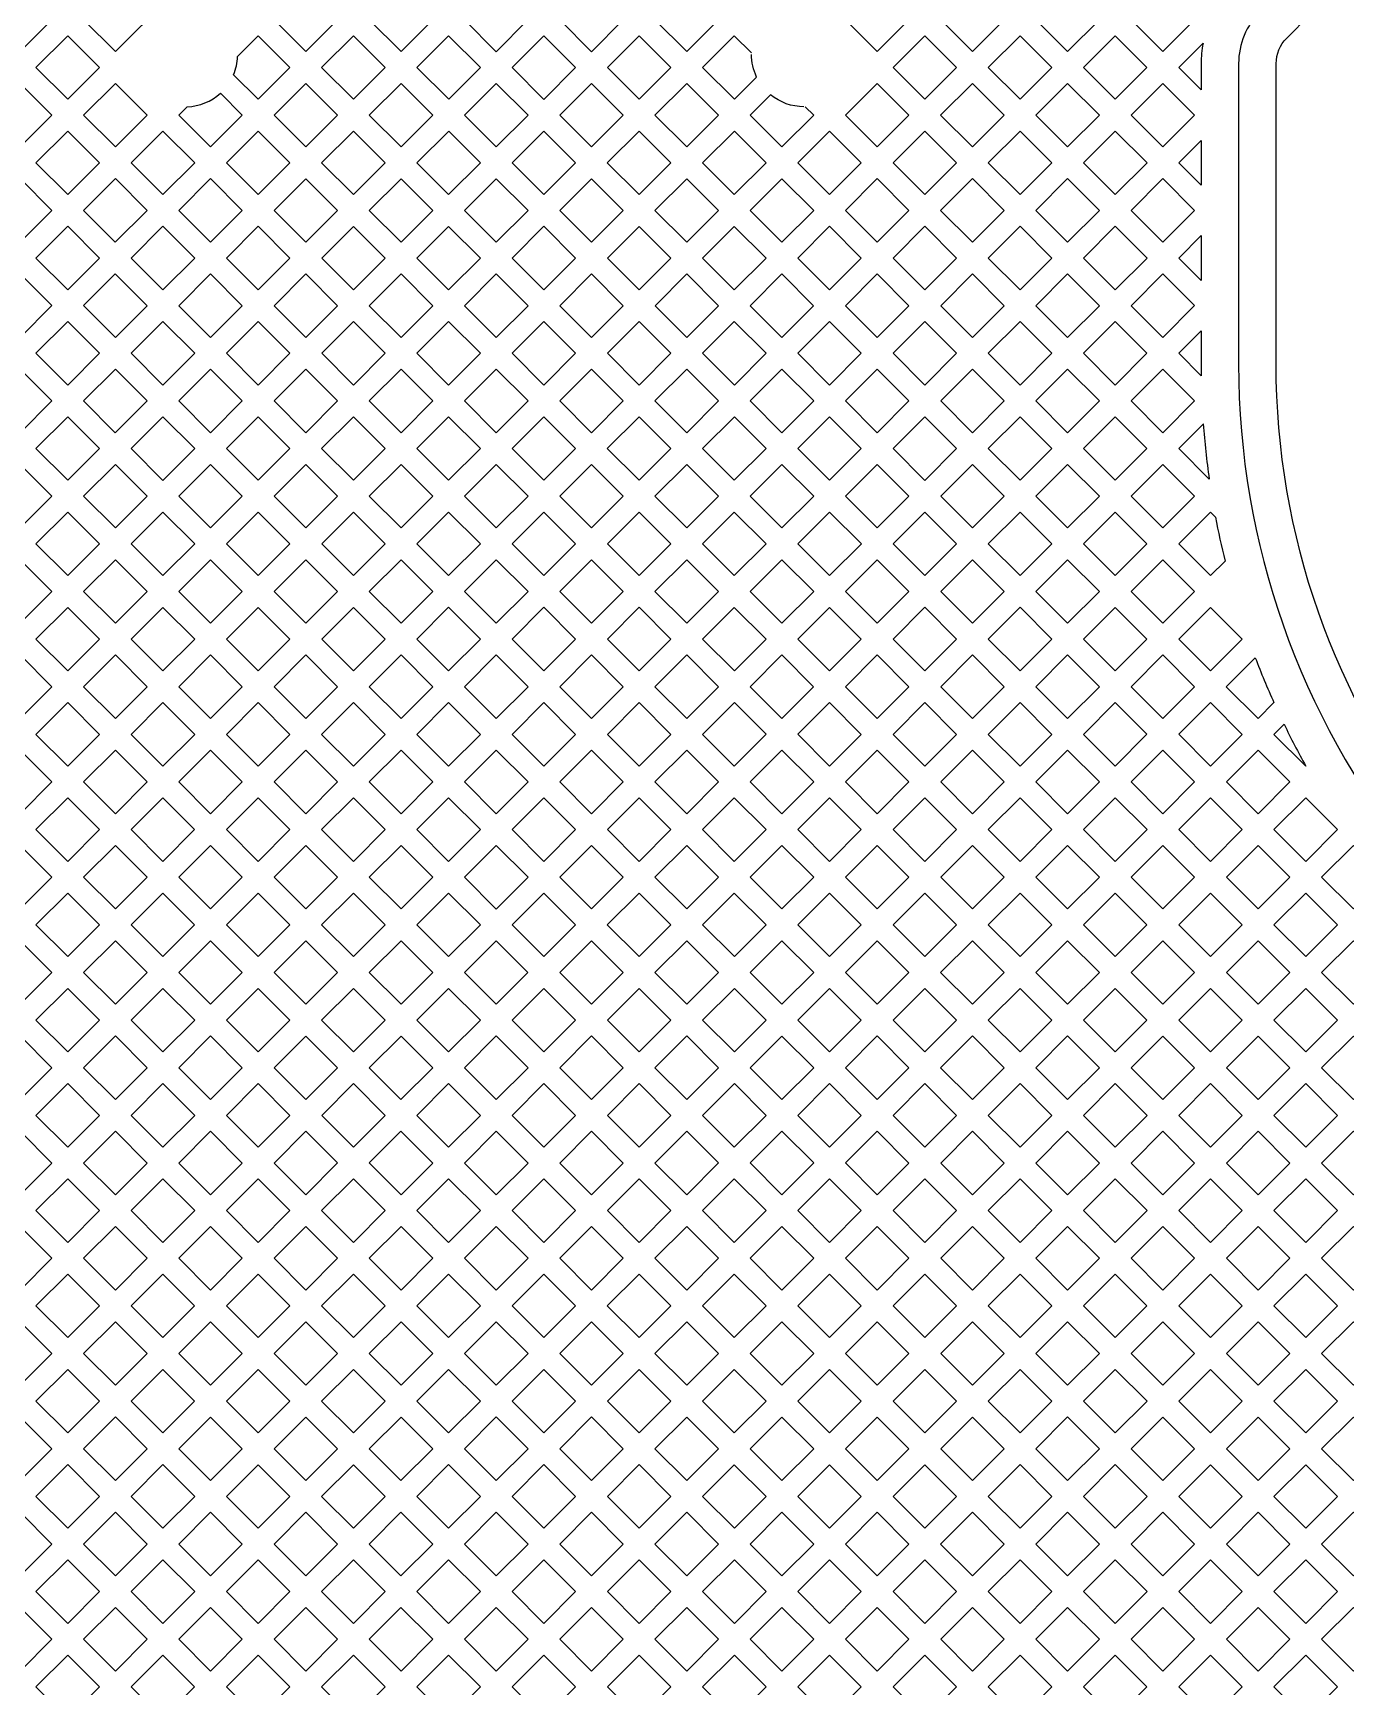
# Model space of a CAD drawing. Extents: x 1596 to 1844, y -134 to 41.
# Drawn here: x 1631.81 to 1636.27, y -67.77 to -62.16 of the extents above; entities that cross this region are included whole.
import ezdxf

# ---------------------------------------------------------------- set-up
doc = ezdxf.new("R2010")
doc.units = 0
doc.layers.add('gbr-dxf_layer0', color=7, linetype='Continuous')

msp = doc.modelspace()

# ---------------------------------------------------------------- linework, layer by layer
at = {"layer": 'gbr-dxf_layer0'}
for p, q in [((1635.7026, -62.2778), (1635.7852, -62.1952)), ((1635.7787, -62.354), (1635.7026, -62.2778)), ((1635.7027, -62.601), (1635.7787, -62.525)), ((1635.7787, -62.525), (1635.7787, -62.6771)), ((1635.7787, -62.6771), (1635.7027, -62.601)), ((1635.7027, -62.9244), (1635.7787, -62.8483)), ((1635.7787, -62.8483), (1635.7787, -63.0004)), ((1635.7787, -63.0004), (1635.7027, -62.9244)), ((1635.7026, -63.2476), (1635.7787, -63.1714)), ((1635.7787, -63.1714), (1635.779, -63.324)), ((1635.779, -63.324), (1635.7026, -63.2476)), ((1635.7026, -63.5709), (1635.7861, -63.4874)), ((1635.806, -63.6744), (1635.7026, -63.5709)), ((1635.8641, -64.3792), (1635.9625, -64.2808)), ((1636.0258, -64.5408), (1636.0602, -64.5064)), ((1636.1339, -64.6483), (1636.0258, -64.5408))]:
    msp.add_line(p, q, dxfattribs=at)
at = {"layer": 'gbr-dxf_layer0', "linetype": 'Continuous'}
for points in [[(1636.9228, -63.2857), (1636.9228, -62.608, -0.199279), (1636.9414, -62.5631), (1637, -62.5045, 0.198551), (1637.0731, -62.3278), (1637.0731, -61.604, 0.413929), (1636.8953, -61.4259), (1636.2344, -61.4259, 0.413918), (1636.0561, -61.604), (1636.0561, -61.9842, -0.199879), (1636.0374, -62.0293), (1635.9789, -62.0877, 0.198553), (1635.9057, -62.2644), (1635.9057, -63.2854)], [(1637.8836, -76.844), (1637.8836, -68.5061, 0.172537), (1636.5913, -64.8722, -0.170665), (1636.0333, -63.2854), (1636.0333, -62.2644, -0.1982), (1636.0691, -62.1777), (1636.1478, -62.099, 0.19853), (1636.1836, -62.0124), (1636.1836, -61.604, -0.414246), (1636.2344, -61.5532), (1636.8948, -61.5532, -0.414246), (1636.9456, -61.604), (1636.9456, -62.3279, -0.198542), (1636.9098, -62.4145), (1636.8311, -62.4932, 0.198195), (1636.7953, -62.5798), (1636.7953, -63.2857, 0.170546), (1637.1851, -64.3949), (1637.2113, -64.4272, -0.020045), (1637.5214, -64.8473), (1639.5694, -66.8953, -0.198541), (1639.6053, -66.9819), (1639.6053, -80.9687, 0.198199)], [(1634.0862, -62.2778), (1634.194, -62.3856), (1634.2696, -62.3099, -0.112122), (1634.2522, -62.2331)], [(1635.7852, -62.1952, 0.046138), (1635.7787, -62.2644), (1635.7787, -62.354)], [(1634.43, -62.4109, -0.174032), (1634.3169, -62.3703), (1634.2478, -62.4394)], [(1635.9625, -64.2808, 0.014792), (1636.0258, -64.433), (1635.9719, -64.487), (1635.8641, -64.3792)], [(1636.3929, -65.0316, -0.008064), (1636.3379, -64.9607), (1636.2953, -64.9181), (1636.1876, -65.0257)]]:
    msp.add_lwpolyline(points, format="xyb", dxfattribs=at)
for points in [[(1631.6615, -62.1161), (1631.7693, -62.0083), (1631.8771, -62.1161), (1631.7693, -62.2239)], [(1632.6313, -62.1162), (1632.7392, -62.0083), (1632.847, -62.116), (1632.7391, -62.2239)], [(1632.9547, -62.116), (1633.0624, -62.0084), (1633.1702, -62.1162), (1633.0626, -62.2239)], [(1633.2779, -62.1162), (1633.3857, -62.0085), (1633.4934, -62.1162), (1633.3857, -62.224)], [(1633.6012, -62.1162), (1633.7091, -62.0084), (1633.8169, -62.1162), (1633.709, -62.2241)], [(1633.9246, -62.1162), (1634.0324, -62.0085), (1634.14, -62.1162), (1634.0323, -62.2239)], [(1634.5711, -62.1162), (1634.6789, -62.0084), (1634.7867, -62.1162), (1634.6789, -62.2239)], [(1634.8944, -62.1162), (1635.0022, -62.0084), (1635.1099, -62.1161), (1635.0021, -62.2239)], [(1635.2177, -62.1161), (1635.3254, -62.0084), (1635.4331, -62.1162), (1635.3255, -62.2238)], [(1635.5409, -62.1162), (1635.6487, -62.0084), (1635.7565, -62.1162), (1635.6487, -62.2239)], [(1631.8232, -62.2778), (1631.931, -62.17), (1632.0387, -62.2777), (1631.9309, -62.3855)], [(1632.793, -62.2778), (1632.9009, -62.1699), (1633.0087, -62.2777), (1632.9008, -62.3856)], [(1633.1164, -62.2777), (1633.2241, -62.1701), (1633.3318, -62.2779), (1633.2242, -62.3855)], [(1633.4396, -62.2779), (1633.5473, -62.1701), (1633.6551, -62.278), (1633.5474, -62.3857)], [(1633.7629, -62.278), (1633.8708, -62.1701), (1633.9784, -62.2778), (1633.8706, -62.3856)], [(1634.7328, -62.2778), (1634.8406, -62.1701), (1634.9482, -62.2777), (1634.8405, -62.3855)], [(1635.056, -62.2777), (1635.1638, -62.1699), (1635.2716, -62.2777), (1635.1638, -62.3855)], [(1635.3793, -62.2777), (1635.487, -62.17), (1635.5948, -62.2778), (1635.4871, -62.3855)], [(1631.6615, -62.4394), (1631.7693, -62.3317), (1631.877, -62.4394), (1631.7692, -62.5472)], [(1631.9848, -62.4394), (1632.0926, -62.3316), (1632.2004, -62.4394), (1632.0926, -62.5472)], [(1632.6313, -62.4395), (1632.7391, -62.3317), (1632.8469, -62.4395), (1632.7391, -62.5473)], [(1632.9547, -62.4395), (1633.0626, -62.3316), (1633.1703, -62.4394), (1633.0624, -62.5472)], [(1633.2781, -62.4394), (1633.3857, -62.3317), (1633.4935, -62.4396), (1633.3859, -62.5472)], [(1633.6013, -62.4396), (1633.709, -62.3318), (1633.8167, -62.4395), (1633.709, -62.5472)], [(1633.9245, -62.4395), (1634.0323, -62.3316), (1634.1401, -62.4394), (1634.0322, -62.5473)], [(1634.5711, -62.4395), (1634.6789, -62.3317), (1634.7866, -62.4394), (1634.6788, -62.5472)], [(1634.8943, -62.4394), (1635.0021, -62.3316), (1635.1099, -62.4394), (1635.0021, -62.5472)], [(1635.2177, -62.4394), (1635.3255, -62.3316), (1635.4333, -62.4394), (1635.3255, -62.5472)], [(1635.541, -62.4394), (1635.6487, -62.3317), (1635.7565, -62.4395), (1635.6488, -62.5472)], [(1631.8231, -62.601), (1631.9309, -62.4932), (1632.0387, -62.601), (1631.9309, -62.7088)], [(1632.1464, -62.601), (1632.2542, -62.4932), (1632.362, -62.601), (1632.2542, -62.7088)], [(1632.4697, -62.601), (1632.5774, -62.4933), (1632.6852, -62.6012), (1632.5776, -62.7088)], [(1632.793, -62.6012), (1632.9008, -62.4934), (1633.0085, -62.6011), (1632.9008, -62.7089)], [(1633.1163, -62.6011), (1633.2242, -62.4932), (1633.332, -62.6011), (1633.2241, -62.709)], [(1633.4398, -62.6011), (1633.5474, -62.4934), (1633.6551, -62.6011), (1633.5474, -62.7087)], [(1633.7628, -62.6011), (1633.8706, -62.4934), (1633.9784, -62.6012), (1633.8706, -62.7089)], [(1634.0861, -62.6012), (1634.194, -62.4933), (1634.3018, -62.6011), (1634.1939, -62.709)], [(1634.4095, -62.6011), (1634.5173, -62.4934), (1634.6249, -62.601), (1634.5172, -62.7088)], [(1634.7327, -62.601), (1634.8405, -62.4932), (1634.9483, -62.601), (1634.8405, -62.7088)], [(1635.056, -62.601), (1635.1638, -62.4933), (1635.2716, -62.6011), (1635.1638, -62.7088)], [(1635.3793, -62.6011), (1635.4871, -62.4933), (1635.5949, -62.6011), (1635.4871, -62.7088)], [(1631.6615, -62.7626), (1631.7692, -62.6549), (1631.877, -62.7627), (1631.7693, -62.8704)], [(1631.9848, -62.7627), (1632.0926, -62.6549), (1632.2003, -62.7627), (1632.0925, -62.8704)], [(1632.3081, -62.7627), (1632.4159, -62.6549), (1632.5237, -62.7627), (1632.4159, -62.8705)], [(1632.6315, -62.7627), (1632.7391, -62.655), (1632.8469, -62.7628), (1632.7392, -62.8705)], [(1632.9546, -62.7628), (1633.0624, -62.655), (1633.1703, -62.7628), (1633.0625, -62.8706)], [(1633.278, -62.7628), (1633.3859, -62.655), (1633.4936, -62.7626), (1633.3857, -62.8705)], [(1633.6013, -62.7626), (1633.709, -62.655), (1633.8167, -62.7628), (1633.7091, -62.8704)], [(1633.9245, -62.7628), (1634.0322, -62.655), (1634.14, -62.7628), (1634.0323, -62.8706)], [(1634.2478, -62.7628), (1634.3556, -62.655), (1634.4633, -62.7627), (1634.3555, -62.8705)], [(1634.5711, -62.7627), (1634.6788, -62.6549), (1634.7866, -62.7627), (1634.6788, -62.8705)], [(1634.8943, -62.7627), (1635.0021, -62.6549), (1635.1099, -62.7627), (1635.0021, -62.8705)], [(1635.2177, -62.7627), (1635.3255, -62.6549), (1635.4333, -62.7627), (1635.3255, -62.8705)], [(1635.541, -62.7627), (1635.6488, -62.6549), (1635.7566, -62.7627), (1635.6488, -62.8705)], [(1631.8232, -62.9243), (1631.9309, -62.8166), (1632.0386, -62.9243), (1631.9309, -63.032)], [(1632.1464, -62.9243), (1632.2542, -62.8165), (1632.362, -62.9244), (1632.2542, -63.0322)], [(1632.4698, -62.9244), (1632.5776, -62.8166), (1632.6853, -62.9243), (1632.5775, -63.0321)], [(1632.7931, -62.9243), (1632.9008, -62.8167), (1633.0086, -62.9245), (1632.9009, -63.0322)], [(1633.1164, -62.9245), (1633.2241, -62.8167), (1633.3318, -62.9244), (1633.224, -63.0322)], [(1633.4396, -62.9244), (1633.5474, -62.8165), (1633.6552, -62.9243), (1633.5474, -63.0322)], [(1633.763, -62.9243), (1633.8706, -62.8167), (1633.9784, -62.9244), (1633.8708, -63.0321)], [(1634.0862, -62.9244), (1634.1939, -62.8167), (1634.3016, -62.9244), (1634.1939, -63.0321)], [(1634.4093, -62.9244), (1634.5172, -62.8165), (1634.625, -62.9243), (1634.5171, -63.0322)], [(1634.7327, -62.9243), (1634.8405, -62.8166), (1634.9483, -62.9244), (1634.8405, -63.0321)], [(1635.056, -62.9244), (1635.1638, -62.8166), (1635.2716, -62.9244), (1635.1638, -63.0322)], [(1635.3794, -62.9244), (1635.4871, -62.8166), (1635.5949, -62.9244), (1635.4872, -63.0322)], [(1631.6615, -63.086), (1631.7693, -62.9782), (1631.8771, -63.0859), (1631.7692, -63.1937)], [(1631.9848, -63.0859), (1632.0925, -62.9782), (1632.2004, -63.0861), (1632.0927, -63.1938)], [(1632.3081, -63.0861), (1632.4159, -62.9783), (1632.5236, -63.086), (1632.4159, -63.1938)], [(1632.6314, -63.086), (1632.7392, -62.9782), (1632.847, -63.0861), (1632.7393, -63.1938)], [(1632.9548, -63.0861), (1633.0625, -62.9784), (1633.1701, -63.0861), (1633.0625, -63.1937)], [(1633.2779, -63.0861), (1633.3857, -62.9783), (1633.4935, -63.0861), (1633.3857, -63.1938)], [(1633.6012, -63.0861), (1633.7091, -62.9782), (1633.8169, -63.086), (1633.709, -63.1938)], [(1633.9247, -63.086), (1634.0323, -62.9783), (1634.14, -63.086), (1634.0323, -63.1936)], [(1634.2477, -63.086), (1634.3555, -62.9783), (1634.4632, -63.0861), (1634.3555, -63.1938)], [(1634.571, -63.0861), (1634.6788, -62.9782), (1634.7866, -63.086), (1634.6788, -63.1938)], [(1634.8944, -63.086), (1635.0021, -62.9783), (1635.1099, -63.0861), (1635.0022, -63.1938)], [(1635.2177, -63.0861), (1635.3255, -62.9783), (1635.4333, -63.0861), (1635.3255, -63.1938)], [(1635.541, -63.0861), (1635.6488, -62.9783), (1635.7565, -63.0859), (1635.6487, -63.1937)], [(1631.8231, -63.2476), (1631.9309, -63.1398), (1632.0388, -63.2476), (1631.9309, -63.3555)], [(1632.1465, -63.2476), (1632.2542, -63.1399), (1632.362, -63.2477), (1632.2543, -63.3554)], [(1632.4697, -63.2477), (1632.5775, -63.1399), (1632.6854, -63.2477), (1632.5776, -63.3555)], [(1632.7931, -63.2477), (1632.9009, -63.1399), (1633.0086, -63.2476), (1632.9008, -63.3554)], [(1633.1164, -63.2476), (1633.224, -63.1399), (1633.3318, -63.2477), (1633.2241, -63.3554)], [(1633.4396, -63.2477), (1633.5474, -63.1399), (1633.6551, -63.2477), (1633.5474, -63.3555)], [(1633.7629, -63.2477), (1633.8708, -63.1399), (1633.9784, -63.2475), (1633.8706, -63.3554)], [(1634.0862, -63.2475), (1634.1939, -63.1399), (1634.3016, -63.2477), (1634.194, -63.3553)], [(1634.4094, -63.2477), (1634.5171, -63.1399), (1634.6249, -63.2477), (1634.5172, -63.3554)], [(1634.7327, -63.2477), (1634.8405, -63.1399), (1634.9483, -63.2477), (1634.8405, -63.3555)], [(1635.0561, -63.2477), (1635.1638, -63.1399), (1635.2716, -63.2477), (1635.1638, -63.3555)], [(1635.3794, -63.2477), (1635.4872, -63.1399), (1635.5948, -63.2476), (1635.487, -63.3554)], [(1631.6614, -63.4093), (1631.7692, -63.3015), (1631.8771, -63.4094), (1631.7693, -63.5171)], [(1631.9848, -63.4094), (1632.0927, -63.3015), (1632.2004, -63.4092), (1632.0925, -63.5171)], [(1632.3081, -63.4093), (1632.4159, -63.3015), (1632.5237, -63.4094), (1632.416, -63.5171)], [(1632.6315, -63.4094), (1632.7393, -63.3016), (1632.8469, -63.4093), (1632.7391, -63.5171)], [(1632.9547, -63.4093), (1633.0625, -63.3015), (1633.1703, -63.4093), (1633.0625, -63.5171)], [(1633.278, -63.4093), (1633.3857, -63.3016), (1633.4935, -63.4094), (1633.3858, -63.5171)], [(1633.6012, -63.4094), (1633.709, -63.3016), (1633.8167, -63.4093), (1633.7089, -63.5171)], [(1633.9245, -63.4093), (1634.0323, -63.3014), (1634.1401, -63.4092), (1634.0322, -63.5171)], [(1634.2479, -63.4092), (1634.3555, -63.3015), (1634.4633, -63.4093), (1634.3556, -63.517)], [(1634.5711, -63.4093), (1634.6788, -63.3016), (1634.7866, -63.4094), (1634.6789, -63.5171)], [(1634.8944, -63.4094), (1635.0022, -63.3016), (1635.11, -63.4094), (1635.0021, -63.5172)], [(1635.2177, -63.4094), (1635.3255, -63.3016), (1635.4331, -63.4093), (1635.3254, -63.517)], [(1635.5409, -63.4093), (1635.6487, -63.3015), (1635.7565, -63.4093), (1635.6487, -63.5171)], [(1631.8232, -63.571), (1631.9309, -63.4632), (1632.0387, -63.571), (1631.9309, -63.6787)], [(1632.1464, -63.571), (1632.2543, -63.4631), (1632.3621, -63.571), (1632.2543, -63.6788)], [(1632.4699, -63.571), (1632.5776, -63.4633), (1632.6852, -63.5709), (1632.5775, -63.6786)], [(1632.793, -63.5709), (1632.9008, -63.4631), (1633.0086, -63.5709), (1632.9008, -63.6787)], [(1633.1163, -63.5709), (1633.2241, -63.4631), (1633.3319, -63.5709), (1633.2241, -63.6787)], [(1633.4397, -63.5709), (1633.5474, -63.4633), (1633.655, -63.5709), (1633.5474, -63.6786)], [(1633.7628, -63.5709), (1633.8706, -63.4631), (1633.9784, -63.5709), (1633.8706, -63.6787)], [(1634.0861, -63.5709), (1634.194, -63.4631), (1634.3018, -63.5709), (1634.1939, -63.6787)], [(1634.4095, -63.5709), (1634.5172, -63.4632), (1634.625, -63.571), (1634.5173, -63.6787)], [(1634.7328, -63.571), (1634.8405, -63.4633), (1634.9483, -63.5711), (1634.8406, -63.6788)], [(1635.056, -63.5711), (1635.1638, -63.4633), (1635.2715, -63.5709), (1635.1637, -63.6787)], [(1635.3793, -63.5709), (1635.487, -63.4631), (1635.5948, -63.5709), (1635.487, -63.6787)], [(1631.6616, -63.7326), (1631.7693, -63.6249), (1631.877, -63.7326), (1631.7693, -63.8403)], [(1631.9848, -63.7326), (1632.0926, -63.6248), (1632.2004, -63.7327), (1632.0926, -63.8405)], [(1632.3082, -63.7327), (1632.416, -63.6249), (1632.5237, -63.7325), (1632.4158, -63.8404)], [(1632.6314, -63.7325), (1632.7391, -63.6248), (1632.8469, -63.7326), (1632.7392, -63.8403)], [(1632.9547, -63.7326), (1633.0625, -63.6248), (1633.1703, -63.7326), (1633.0625, -63.8404)], [(1633.278, -63.7326), (1633.3858, -63.6248), (1633.4935, -63.7325), (1633.3857, -63.8403)], [(1633.6012, -63.7325), (1633.7089, -63.6248), (1633.8167, -63.7326), (1633.709, -63.8403)], [(1633.9245, -63.7326), (1634.0322, -63.6248), (1634.14, -63.7326), (1634.0322, -63.8404)], [(1634.2478, -63.7326), (1634.3556, -63.6248), (1634.4634, -63.7326), (1634.3556, -63.8404)], [(1634.5712, -63.7326), (1634.6789, -63.6249), (1634.7867, -63.7327), (1634.679, -63.8403)], [(1634.8944, -63.7327), (1635.0021, -63.6249), (1635.1098, -63.7326), (1635.0021, -63.8403)], [(1635.2176, -63.7326), (1635.3254, -63.6248), (1635.4332, -63.7326), (1635.3254, -63.8404)], [(1635.5409, -63.7326), (1635.6487, -63.6248), (1635.7565, -63.7326), (1635.6487, -63.8404)], [(1631.8232, -63.8942), (1631.9309, -63.7865), (1632.0387, -63.8944), (1631.931, -64.0021)], [(1632.1465, -63.8944), (1632.2543, -63.7866), (1632.362, -63.8942), (1632.2542, -64.002)], [(1632.4697, -63.8942), (1632.5775, -63.7864), (1632.6853, -63.8942), (1632.5775, -64.002)], [(1632.7931, -63.8942), (1632.9008, -63.7865), (1633.0086, -63.8943), (1632.9009, -64.002)], [(1633.1163, -63.8943), (1633.2241, -63.7865), (1633.3318, -63.8942), (1633.224, -64.0019)], [(1633.4396, -63.8942), (1633.5474, -63.7864), (1633.6551, -63.8942), (1633.5474, -64.0019)], [(1633.7629, -63.8942), (1633.8706, -63.7865), (1633.9784, -63.8943), (1633.8707, -64.0019)], [(1634.0861, -63.8943), (1634.1939, -63.7865), (1634.3017, -63.8943), (1634.1939, -64.0021)], [(1634.4095, -63.8943), (1634.5173, -63.7864), (1634.6251, -63.8942), (1634.5173, -64.0021)], [(1634.7329, -63.8942), (1634.8406, -63.7865), (1634.9482, -63.8942), (1634.8405, -64.0019)], [(1635.056, -63.8942), (1635.1637, -63.7865), (1635.2715, -63.8943), (1635.1638, -64.002)], [(1635.3792, -63.8943), (1635.487, -63.7865), (1635.5948, -63.8943), (1635.487, -64.0021)], [(1631.6615, -64.0559), (1631.7693, -63.9481), (1631.8771, -64.056), (1631.7694, -64.1637)], [(1631.9849, -64.056), (1632.0926, -63.9482), (1632.2003, -64.0559), (1632.0926, -64.1636)], [(1632.3081, -64.0559), (1632.4158, -63.9481), (1632.5236, -64.0559), (1632.4158, -64.1637)], [(1632.6314, -64.0559), (1632.7392, -63.9481), (1632.847, -64.0559), (1632.7392, -64.1637)], [(1632.9548, -64.0559), (1633.0625, -63.9482), (1633.1701, -64.0558), (1633.0624, -64.1635)], [(1633.2779, -64.0558), (1633.3857, -63.948), (1633.4935, -64.0558), (1633.3857, -64.1636)], [(1633.6012, -64.0558), (1633.709, -63.948), (1633.8168, -64.0558), (1633.709, -64.1636)], [(1633.9246, -64.0558), (1634.0322, -63.9482), (1634.14, -64.056), (1634.0324, -64.1636)], [(1634.2478, -64.056), (1634.3556, -63.9482), (1634.4634, -64.056), (1634.3556, -64.1637)], [(1634.5711, -64.056), (1634.679, -63.9481), (1634.7866, -64.0558), (1634.6788, -64.1636)], [(1634.8944, -64.0558), (1635.0021, -63.9481), (1635.1099, -64.0559), (1635.0022, -64.1636)], [(1635.2177, -64.0559), (1635.3254, -63.9482), (1635.4331, -64.056), (1635.3254, -64.1637)], [(1635.5409, -64.056), (1635.6487, -63.9482), (1635.7565, -64.0559), (1635.6487, -64.1637)], [(1631.8232, -64.2176), (1631.931, -64.1098), (1632.0387, -64.2175), (1631.9309, -64.3253)], [(1632.1465, -64.2175), (1632.2542, -64.1098), (1632.362, -64.2176), (1632.2542, -64.3253)], [(1632.4697, -64.2176), (1632.5775, -64.1098), (1632.6853, -64.2176), (1632.5775, -64.3254)], [(1632.7931, -64.2176), (1632.9009, -64.1098), (1633.0085, -64.2174), (1632.9007, -64.3252)], [(1633.1163, -64.2174), (1633.224, -64.1097), (1633.3318, -64.2175), (1633.2241, -64.3252)], [(1633.4396, -64.2175), (1633.5474, -64.1097), (1633.6551, -64.2175), (1633.5474, -64.3253)], [(1633.7629, -64.2175), (1633.8707, -64.1097), (1633.9785, -64.2175), (1633.8707, -64.3253)], [(1634.0862, -64.2175), (1634.1939, -64.1098), (1634.3017, -64.2176), (1634.194, -64.3253)], [(1634.4095, -64.2176), (1634.5173, -64.1098), (1634.6249, -64.2175), (1634.5171, -64.3253)], [(1634.7327, -64.2175), (1634.8405, -64.1097), (1634.9483, -64.2174), (1634.8405, -64.3253)], [(1635.0561, -64.2174), (1635.1638, -64.1097), (1635.2716, -64.2175), (1635.1639, -64.3252)], [(1635.3793, -64.2175), (1635.487, -64.1098), (1635.5948, -64.2176), (1635.4871, -64.3253)], [(1635.7026, -64.2176), (1635.8104, -64.1098), (1635.918, -64.2175), (1635.8102, -64.3253)], [(1631.6616, -64.3793), (1631.7694, -64.2715), (1631.877, -64.3792), (1631.7692, -64.487)], [(1631.9848, -64.3792), (1632.0926, -64.2714), (1632.2004, -64.3792), (1632.0926, -64.487)], [(1632.3081, -64.3792), (1632.4158, -64.2714), (1632.5236, -64.3792), (1632.4159, -64.487)], [(1632.6314, -64.3792), (1632.7392, -64.2715), (1632.8468, -64.3791), (1632.7391, -64.4869)], [(1632.9546, -64.3791), (1633.0624, -64.2713), (1633.1702, -64.3791), (1633.0624, -64.4869)], [(1633.278, -64.3791), (1633.3857, -64.2714), (1633.4935, -64.3792), (1633.3858, -64.4869)], [(1633.6012, -64.3792), (1633.709, -64.2714), (1633.8168, -64.3792), (1633.709, -64.487)], [(1633.9246, -64.3792), (1634.0324, -64.2714), (1634.1402, -64.3792), (1634.0324, -64.487)], [(1634.2479, -64.3792), (1634.3556, -64.2715), (1634.4632, -64.3792), (1634.3556, -64.4868)], [(1634.571, -64.3792), (1634.6788, -64.2714), (1634.7866, -64.3792), (1634.6788, -64.487)], [(1634.8944, -64.3792), (1635.0022, -64.2713), (1635.11, -64.3791), (1635.0021, -64.487)], [(1635.2177, -64.3791), (1635.3254, -64.2714), (1635.4332, -64.3792), (1635.3255, -64.4869)], [(1635.541, -64.3792), (1635.6487, -64.2715), (1635.7564, -64.3792), (1635.6487, -64.4869)], [(1631.8231, -64.5408), (1631.9309, -64.433), (1632.0387, -64.5408), (1631.9309, -64.6486)], [(1632.1464, -64.5408), (1632.2542, -64.433), (1632.362, -64.5408), (1632.2542, -64.6486)], [(1632.4698, -64.5408), (1632.5775, -64.4331), (1632.6852, -64.5408), (1632.5775, -64.6485)], [(1632.7929, -64.5408), (1632.9007, -64.433), (1633.0085, -64.5408), (1632.9007, -64.6486)], [(1633.1163, -64.5408), (1633.2241, -64.433), (1633.3319, -64.5408), (1633.2241, -64.6486)], [(1633.4396, -64.5408), (1633.5474, -64.433), (1633.6551, -64.5408), (1633.5474, -64.6486)], [(1633.7629, -64.5408), (1633.8707, -64.433), (1633.9785, -64.5408), (1633.8707, -64.6486)], [(1634.0862, -64.5408), (1634.194, -64.433), (1634.3017, -64.5407), (1634.1939, -64.6485)], [(1634.4095, -64.5407), (1634.5171, -64.433), (1634.6249, -64.5408), (1634.5173, -64.6485)], [(1634.7327, -64.5408), (1634.8405, -64.433), (1634.9483, -64.5408), (1634.8405, -64.6486)], [(1635.056, -64.5408), (1635.1639, -64.433), (1635.2716, -64.5408), (1635.1638, -64.6486)], [(1635.3794, -64.5408), (1635.4871, -64.4331), (1635.5948, -64.5407), (1635.4871, -64.6485)], [(1635.7025, -64.5407), (1635.8102, -64.433), (1635.918, -64.5408), (1635.8103, -64.6485)], [(1631.6616, -64.7024), (1631.7692, -64.5947), (1631.877, -64.7025), (1631.7694, -64.8102)], [(1631.9848, -64.7025), (1632.0926, -64.5947), (1632.2004, -64.7025), (1632.0926, -64.8103)], [(1632.3081, -64.7025), (1632.4159, -64.5947), (1632.5236, -64.7024), (1632.4158, -64.8102)], [(1632.6313, -64.7024), (1632.7391, -64.5947), (1632.8469, -64.7024), (1632.7391, -64.8102)], [(1632.9546, -64.7024), (1633.0624, -64.5947), (1633.1702, -64.7025), (1633.0624, -64.8102)], [(1633.278, -64.7024), (1633.3858, -64.5947), (1633.4935, -64.7024), (1633.3857, -64.8102)], [(1633.6013, -64.7024), (1633.709, -64.5947), (1633.8168, -64.7025), (1633.7091, -64.8102)], [(1633.9246, -64.7025), (1634.0324, -64.5947), (1634.14, -64.7024), (1634.0322, -64.8102)], [(1634.2478, -64.7024), (1634.3556, -64.5946), (1634.4634, -64.7024), (1634.3556, -64.8102)], [(1634.5711, -64.7024), (1634.6788, -64.5947), (1634.7866, -64.7025), (1634.6789, -64.8102)], [(1634.8944, -64.7025), (1635.0021, -64.5947), (1635.1099, -64.7025), (1635.0021, -64.8103)], [(1635.2177, -64.7025), (1635.3255, -64.5947), (1635.4332, -64.7023), (1635.3254, -64.8102)], [(1635.5409, -64.7023), (1635.6487, -64.5946), (1635.7565, -64.7024), (1635.6487, -64.8101)], [(1635.8642, -64.7024), (1635.9719, -64.5947), (1636.0797, -64.7025), (1635.972, -64.8102)], [(1631.8232, -64.8641), (1631.9309, -64.7564), (1632.0387, -64.8642), (1631.931, -64.9718)], [(1632.1465, -64.8642), (1632.2542, -64.7564), (1632.3619, -64.8641), (1632.2541, -64.9718)], [(1632.4697, -64.8641), (1632.5775, -64.7563), (1632.6852, -64.8641), (1632.5775, -64.9718)], [(1632.793, -64.8641), (1632.9007, -64.7563), (1633.0085, -64.8641), (1632.9008, -64.9718)], [(1633.1163, -64.8641), (1633.2241, -64.7563), (1633.3319, -64.8641), (1633.2241, -64.9719)], [(1633.4396, -64.8641), (1633.5474, -64.7563), (1633.6552, -64.8641), (1633.5474, -64.9719)], [(1633.763, -64.8641), (1633.8707, -64.7564), (1633.9784, -64.8641), (1633.8706, -64.9718)], [(1634.0861, -64.8641), (1634.1939, -64.7563), (1634.3017, -64.8641), (1634.1939, -64.9718)], [(1634.4095, -64.8641), (1634.5173, -64.7563), (1634.625, -64.8641), (1634.5173, -64.9718)], [(1634.7328, -64.8641), (1634.8405, -64.7564), (1634.9483, -64.8642), (1634.8406, -64.9718)], [(1635.056, -64.8642), (1635.1638, -64.7564), (1635.2715, -64.8641), (1635.1637, -64.9718)], [(1635.3792, -64.8641), (1635.4871, -64.7562), (1635.5949, -64.864), (1635.487, -64.9718)], [(1635.7026, -64.864), (1635.8103, -64.7563), (1635.9181, -64.8641), (1635.8104, -64.9718)], [(1636.0259, -64.8641), (1636.1336, -64.7564), (1636.2414, -64.8642), (1636.1337, -64.9719)], [(1631.6616, -65.0257), (1631.7694, -64.9179), (1631.8771, -65.0257), (1631.7694, -65.1335)], [(1631.9849, -65.0257), (1632.0926, -64.9181), (1632.2002, -65.0257), (1632.0926, -65.1334)], [(1632.308, -65.0257), (1632.4158, -64.9179), (1632.5236, -65.0257), (1632.4158, -65.1335)], [(1632.6313, -65.0257), (1632.7391, -64.9179), (1632.8469, -65.0257), (1632.7391, -65.1335)], [(1632.9547, -65.0257), (1633.0624, -64.918), (1633.1702, -65.0258), (1633.0625, -65.1335)], [(1633.278, -65.0258), (1633.3857, -64.918), (1633.4935, -65.0258), (1633.3858, -65.1336)], [(1633.6013, -65.0258), (1633.7091, -64.918), (1633.8168, -65.0257), (1633.709, -65.1334)], [(1633.9245, -65.0257), (1634.0322, -64.9179), (1634.14, -65.0257), (1634.0323, -65.1335)], [(1634.2478, -65.0257), (1634.3556, -64.9179), (1634.4634, -65.0257), (1634.3556, -65.1335)], [(1634.5711, -65.0257), (1634.6789, -64.9179), (1634.7867, -65.0257), (1634.6789, -65.1335)], [(1634.8945, -65.0257), (1635.0021, -64.9181), (1635.1098, -65.0257), (1635.0021, -65.1334)], [(1635.2176, -65.0257), (1635.3254, -64.9179), (1635.4331, -65.0257), (1635.3254, -65.1335)], [(1635.5409, -65.0257), (1635.6487, -64.9179), (1635.7565, -65.0257), (1635.6487, -65.1335)], [(1635.8643, -65.0257), (1635.972, -64.918), (1636.0798, -65.0257), (1635.9721, -65.1335)], [(1631.8232, -65.1874), (1631.931, -65.0796), (1632.0387, -65.1873), (1631.9309, -65.2951)], [(1632.1465, -65.1873), (1632.2541, -65.0796), (1632.3619, -65.1874), (1632.2542, -65.2951)], [(1632.4697, -65.1874), (1632.5775, -65.0796), (1632.6852, -65.1874), (1632.5775, -65.2952)], [(1632.793, -65.1874), (1632.9008, -65.0796), (1633.0086, -65.1874), (1632.9008, -65.2952)], [(1633.1164, -65.1874), (1633.2241, -65.0797), (1633.3319, -65.1875), (1633.2241, -65.2952)], [(1633.4396, -65.1875), (1633.5474, -65.0797), (1633.6551, -65.1873), (1633.5473, -65.2951)], [(1633.7628, -65.1873), (1633.8706, -65.0795), (1633.9784, -65.1873), (1633.8706, -65.2951)], [(1634.0862, -65.1873), (1634.1939, -65.0796), (1634.3017, -65.1874), (1634.194, -65.2951)], [(1634.4095, -65.1874), (1634.5173, -65.0796), (1634.625, -65.1874), (1634.5173, -65.2952)], [(1634.7328, -65.1874), (1634.8406, -65.0796), (1634.9483, -65.1873), (1634.8405, -65.2951)], [(1635.056, -65.1873), (1635.1637, -65.0796), (1635.2715, -65.1874), (1635.1638, -65.2951)], [(1635.3792, -65.1874), (1635.487, -65.0796), (1635.5948, -65.1874), (1635.487, -65.2952)], [(1635.7026, -65.1874), (1635.8104, -65.0796), (1635.9182, -65.1874), (1635.8104, -65.2952)], [(1636.0259, -65.1874), (1636.1337, -65.0796), (1636.2415, -65.1874), (1636.1337, -65.2952)], [(1631.6616, -65.3491), (1631.7694, -65.2413), (1631.877, -65.3489), (1631.7692, -65.4567)], [(1631.9848, -65.3489), (1632.0926, -65.2411), (1632.2004, -65.3489), (1632.0926, -65.4567)], [(1632.3081, -65.3489), (1632.4158, -65.2413), (1632.5236, -65.3491), (1632.4159, -65.4567)], [(1632.6313, -65.3491), (1632.7391, -65.2413), (1632.8469, -65.3491), (1632.7391, -65.4569)], [(1632.9547, -65.3491), (1633.0625, -65.2413), (1633.1703, -65.3491), (1633.0625, -65.4569)], [(1633.278, -65.3491), (1633.3858, -65.2413), (1633.4934, -65.349), (1633.3857, -65.4567)], [(1633.6012, -65.349), (1633.709, -65.2412), (1633.8168, -65.349), (1633.709, -65.4568)], [(1633.9245, -65.349), (1634.0323, -65.2412), (1634.1401, -65.349), (1634.0323, -65.4568)], [(1634.2478, -65.349), (1634.3556, -65.2413), (1634.4634, -65.3491), (1634.3556, -65.4568)], [(1634.5711, -65.3491), (1634.6789, -65.2413), (1634.7866, -65.3489), (1634.6788, -65.4567)], [(1634.8943, -65.3489), (1635.0021, -65.2411), (1635.1099, -65.3489), (1635.0021, -65.4567)], [(1635.2177, -65.3489), (1635.3254, -65.2413), (1635.4331, -65.3491), (1635.3255, -65.4567)], [(1635.5409, -65.3491), (1635.6487, -65.2413), (1635.7565, -65.3491), (1635.6487, -65.4569)], [(1635.8642, -65.3491), (1635.9721, -65.2412), (1636.0799, -65.349), (1635.972, -65.4569)], [(1636.1876, -65.349), (1636.2954, -65.2413), (1636.4032, -65.3491), (1636.2954, -65.4568)], [(1631.8231, -65.5106), (1631.9309, -65.4028), (1632.0387, -65.5106), (1631.9309, -65.6184)], [(1632.1464, -65.5106), (1632.2542, -65.4028), (1632.362, -65.5106), (1632.2542, -65.6184)], [(1632.4698, -65.5106), (1632.5775, -65.4029), (1632.6852, -65.5107), (1632.5776, -65.6184)], [(1632.793, -65.5107), (1632.9008, -65.4029), (1633.0086, -65.5107), (1632.9008, -65.6185)], [(1633.1164, -65.5107), (1633.2241, -65.4029), (1633.3318, -65.5106), (1633.224, -65.6184)], [(1633.4396, -65.5106), (1633.5473, -65.4029), (1633.6551, -65.5107), (1633.5474, -65.6184)], [(1633.7629, -65.5107), (1633.8706, -65.4029), (1633.9784, -65.5107), (1633.8706, -65.6184)], [(1634.0862, -65.5107), (1634.194, -65.4029), (1634.3018, -65.5107), (1634.194, -65.6185)], [(1634.4095, -65.5107), (1634.5173, -65.4029), (1634.6249, -65.5106), (1634.5172, -65.6184)], [(1634.7327, -65.5106), (1634.8405, -65.4028), (1634.9483, -65.5106), (1634.8405, -65.6184)], [(1635.056, -65.5106), (1635.1638, -65.4028), (1635.2716, -65.5106), (1635.1638, -65.6184)], [(1635.3794, -65.5106), (1635.487, -65.4029), (1635.5948, -65.5107), (1635.4872, -65.6184)], [(1635.7026, -65.5107), (1635.8104, -65.4029), (1635.9182, -65.5107), (1635.8104, -65.6185)], [(1636.0259, -65.5107), (1636.1337, -65.4029), (1636.2415, -65.5107), (1636.1337, -65.6185)], [(1631.6614, -65.6723), (1631.7692, -65.5645), (1631.877, -65.6723), (1631.7692, -65.7801)], [(1631.9848, -65.6723), (1632.0926, -65.5645), (1632.2004, -65.6723), (1632.0926, -65.7801)], [(1632.3081, -65.6723), (1632.4159, -65.5645), (1632.5237, -65.6723), (1632.4159, -65.7801)], [(1632.6315, -65.6723), (1632.7391, -65.5646), (1632.8469, -65.6724), (1632.7393, -65.7801)], [(1632.9547, -65.6724), (1633.0625, -65.5646), (1633.1701, -65.6723), (1633.0623, -65.7801)], [(1633.2779, -65.6723), (1633.3857, -65.5645), (1633.4935, -65.6723), (1633.3857, -65.7801)], [(1633.6012, -65.6723), (1633.709, -65.5645), (1633.8168, -65.6723), (1633.709, -65.7801)], [(1633.9245, -65.6723), (1634.0323, -65.5645), (1634.1401, -65.6723), (1634.0323, -65.7801)], [(1634.2479, -65.6723), (1634.3556, -65.5646), (1634.4633, -65.6722), (1634.3555, -65.78)], [(1634.5711, -65.6722), (1634.6788, -65.5645), (1634.7866, -65.6723), (1634.6788, -65.78)], [(1634.8943, -65.6723), (1635.0021, -65.5645), (1635.1099, -65.6723), (1635.0021, -65.7801)], [(1635.2177, -65.6723), (1635.3255, -65.5645), (1635.4333, -65.6723), (1635.3255, -65.7801)], [(1635.541, -65.6723), (1635.6487, -65.5646), (1635.7565, -65.6724), (1635.6488, -65.7801)], [(1635.8643, -65.6724), (1635.972, -65.5646), (1636.0798, -65.6724), (1635.972, -65.7802)], [(1636.1876, -65.6724), (1636.2954, -65.5646), (1636.4031, -65.6723), (1636.2953, -65.7801)], [(1631.8231, -65.834), (1631.9309, -65.7262), (1632.0387, -65.834), (1631.9309, -65.9417)], [(1632.1465, -65.834), (1632.2542, -65.7262), (1632.362, -65.834), (1632.2542, -65.9417)], [(1632.4698, -65.834), (1632.5776, -65.7262), (1632.6854, -65.834), (1632.5776, -65.9417)], [(1632.7931, -65.834), (1632.9008, -65.7263), (1633.0085, -65.834), (1632.9008, -65.9416)], [(1633.1162, -65.834), (1633.224, -65.7262), (1633.3318, -65.834), (1633.224, -65.9417)], [(1633.4396, -65.834), (1633.5474, -65.7262), (1633.6551, -65.834), (1633.5474, -65.9417)], [(1633.7629, -65.834), (1633.8706, -65.7262), (1633.9784, -65.834), (1633.8707, -65.9417)], [(1634.0862, -65.834), (1634.194, -65.7262), (1634.3017, -65.8339), (1634.1939, -65.9417)], [(1634.4094, -65.8339), (1634.5172, -65.7261), (1634.625, -65.8339), (1634.5172, -65.9417)], [(1634.7327, -65.8339), (1634.8405, -65.7262), (1634.9483, -65.834), (1634.8405, -65.9417)], [(1635.056, -65.834), (1635.1638, -65.7262), (1635.2716, -65.834), (1635.1638, -65.9417)], [(1635.3794, -65.834), (1635.4872, -65.7262), (1635.5949, -65.834), (1635.4872, -65.9417)], [(1635.7027, -65.834), (1635.8104, -65.7263), (1635.9181, -65.8341), (1635.8105, -65.9417)], [(1636.0259, -65.8341), (1636.1337, -65.7263), (1636.2414, -65.834), (1636.1336, -65.9417)], [(1631.6614, -65.9956), (1631.7692, -65.8878), (1631.877, -65.9956), (1631.7692, -66.1034)], [(1631.9848, -65.9956), (1632.0926, -65.8878), (1632.2004, -65.9956), (1632.0926, -66.1034)], [(1632.3081, -65.9956), (1632.4159, -65.8878), (1632.5237, -65.9956), (1632.4159, -66.1034)], [(1632.6315, -65.9956), (1632.7393, -65.8878), (1632.8469, -65.9955), (1632.7391, -66.1033)], [(1632.9547, -65.9955), (1633.0623, -65.8878), (1633.1701, -65.9956), (1633.0625, -66.1033)], [(1633.2779, -65.9956), (1633.3857, -65.8878), (1633.4935, -65.9956), (1633.3857, -66.1034)], [(1633.6012, -65.9956), (1633.709, -65.8878), (1633.8168, -65.9956), (1633.709, -66.1034)], [(1633.9246, -65.9956), (1634.0323, -65.8879), (1634.14, -65.9955), (1634.0322, -66.1033)], [(1634.2477, -65.9955), (1634.3555, -65.8878), (1634.4633, -65.9955), (1634.3555, -66.1033)], [(1634.5711, -65.9955), (1634.6788, -65.8878), (1634.7866, -65.9956), (1634.6789, -66.1033)], [(1634.8944, -65.9956), (1635.0021, -65.8878), (1635.1099, -65.9956), (1635.0022, -66.1034)], [(1635.2177, -65.9956), (1635.3255, -65.8878), (1635.4333, -65.9956), (1635.3255, -66.1034)], [(1635.541, -65.9956), (1635.6488, -65.8878), (1635.7566, -65.9956), (1635.6488, -66.1034)], [(1635.8644, -65.9956), (1635.972, -65.8879), (1636.0797, -65.9956), (1635.972, -66.1033)], [(1636.1875, -65.9956), (1636.2953, -65.8878), (1636.403, -65.9956), (1636.2953, -66.1034)], [(1631.8231, -66.1573), (1631.9309, -66.0495), (1632.0387, -66.1573), (1631.9309, -66.2651)], [(1632.1464, -66.1573), (1632.2542, -66.0495), (1632.362, -66.1573), (1632.2542, -66.2651)], [(1632.4698, -66.1573), (1632.5776, -66.0495), (1632.6852, -66.1572), (1632.5775, -66.265)], [(1632.793, -66.1572), (1632.9008, -66.0494), (1633.0086, -66.1572), (1632.9008, -66.265)], [(1633.1163, -66.1572), (1633.224, -66.0495), (1633.3318, -66.1573), (1633.2241, -66.265)], [(1633.4396, -66.1573), (1633.5474, -66.0495), (1633.6551, -66.1573), (1633.5474, -66.2651)], [(1633.7629, -66.1573), (1633.8707, -66.0495), (1633.9784, -66.1572), (1633.8706, -66.265)], [(1634.0861, -66.1572), (1634.1939, -66.0494), (1634.3017, -66.1572), (1634.1939, -66.265)], [(1634.4094, -66.1572), (1634.5172, -66.0494), (1634.625, -66.1572), (1634.5172, -66.265)], [(1634.7328, -66.1572), (1634.8405, -66.0495), (1634.9483, -66.1573), (1634.8406, -66.265)], [(1635.0561, -66.1573), (1635.1638, -66.0495), (1635.2716, -66.1573), (1635.1639, -66.265)], [(1635.3794, -66.1573), (1635.4872, -66.0495), (1635.5949, -66.1573), (1635.4871, -66.2651)], [(1635.7027, -66.1573), (1635.8105, -66.0495), (1635.9182, -66.1572), (1635.8104, -66.265)], [(1636.0259, -66.1572), (1636.1336, -66.0495), (1636.2414, -66.1573), (1636.1337, -66.265)], [(1631.6616, -66.3188), (1631.7692, -66.2112), (1631.877, -66.319), (1631.7694, -66.4266)], [(1631.9848, -66.319), (1632.0926, -66.2112), (1632.2004, -66.319), (1632.0926, -66.4268)], [(1632.3081, -66.319), (1632.4159, -66.2112), (1632.5236, -66.3188), (1632.4158, -66.4266)], [(1632.6313, -66.3188), (1632.7391, -66.211), (1632.8469, -66.3188), (1632.7391, -66.4266)], [(1632.9547, -66.3188), (1633.0625, -66.211), (1633.1703, -66.3188), (1633.0625, -66.4266)], [(1633.278, -66.3188), (1633.3857, -66.2112), (1633.4935, -66.319), (1633.3858, -66.4266)], [(1633.6012, -66.319), (1633.709, -66.2112), (1633.8167, -66.3188), (1633.7089, -66.4266)], [(1633.9245, -66.3188), (1634.0322, -66.211), (1634.14, -66.3188), (1634.0322, -66.4266)], [(1634.2478, -66.3188), (1634.3555, -66.2111), (1634.4633, -66.3189), (1634.3556, -66.4266)], [(1634.5711, -66.3189), (1634.6789, -66.2111), (1634.7867, -66.3189), (1634.6789, -66.4267)], [(1634.8944, -66.3189), (1635.0022, -66.2111), (1635.11, -66.3189), (1635.0022, -66.4267)], [(1635.2177, -66.3189), (1635.3255, -66.2112), (1635.4332, -66.3189), (1635.3255, -66.4267)], [(1635.541, -66.3189), (1635.6488, -66.2112), (1635.7565, -66.3188), (1635.6487, -66.4266)], [(1635.8642, -66.3188), (1635.972, -66.211), (1636.0798, -66.3188), (1635.972, -66.4266)], [(1636.1876, -66.3188), (1636.2953, -66.2112), (1636.403, -66.319), (1636.2954, -66.4266)], [(1631.8232, -66.4805), (1631.9309, -66.3728), (1632.0387, -66.4806), (1631.931, -66.5883)], [(1632.1465, -66.4806), (1632.2542, -66.3728), (1632.3619, -66.4805), (1632.2541, -66.5883)], [(1632.4697, -66.4805), (1632.5775, -66.3727), (1632.6852, -66.4805), (1632.5775, -66.5883)], [(1632.793, -66.4805), (1632.9008, -66.3727), (1633.0086, -66.4805), (1632.9008, -66.5883)], [(1633.1163, -66.4805), (1633.2241, -66.3727), (1633.3319, -66.4805), (1633.2241, -66.5883)], [(1633.4397, -66.4805), (1633.5474, -66.3728), (1633.655, -66.4805), (1633.5474, -66.5882)], [(1633.7628, -66.4805), (1633.8706, -66.3727), (1633.9784, -66.4805), (1633.8706, -66.5883)], [(1634.0861, -66.4805), (1634.1939, -66.3727), (1634.3017, -66.4805), (1634.1939, -66.5883)], [(1634.4095, -66.4805), (1634.5172, -66.3728), (1634.625, -66.4805), (1634.5173, -66.5883)], [(1634.7328, -66.4805), (1634.8406, -66.3728), (1634.9483, -66.4806), (1634.8406, -66.5883)], [(1635.0561, -66.4806), (1635.1639, -66.3728), (1635.2716, -66.4806), (1635.1639, -66.5883)], [(1635.3794, -66.4806), (1635.4871, -66.3728), (1635.5948, -66.4805), (1635.4871, -66.5883)], [(1635.7026, -66.4805), (1635.8104, -66.3727), (1635.9182, -66.4805), (1635.8104, -66.5883)], [(1636.0259, -66.4805), (1636.1337, -66.3727), (1636.2415, -66.4805), (1636.1337, -66.5883)], [(1631.6616, -66.6422), (1631.7694, -66.5344), (1631.8771, -66.6422), (1631.7694, -66.75)], [(1631.9849, -66.6422), (1632.0926, -66.5345), (1632.2002, -66.6422), (1632.0926, -66.7498)], [(1632.308, -66.6422), (1632.4158, -66.5344), (1632.5236, -66.6422), (1632.4158, -66.75)], [(1632.6313, -66.6422), (1632.7391, -66.5344), (1632.8469, -66.6422), (1632.7391, -66.75)], [(1632.9547, -66.6422), (1633.0625, -66.5344), (1633.1703, -66.6422), (1633.0625, -66.75)], [(1633.278, -66.6422), (1633.3858, -66.5344), (1633.4935, -66.6421), (1633.3857, -66.7498)], [(1633.6012, -66.6421), (1633.7089, -66.5344), (1633.8167, -66.6422), (1633.709, -66.7498)], [(1633.9245, -66.6422), (1634.0322, -66.5344), (1634.14, -66.6422), (1634.0322, -66.75)], [(1634.2478, -66.6422), (1634.3556, -66.5344), (1634.4634, -66.6422), (1634.3556, -66.75)], [(1634.5711, -66.6422), (1634.6789, -66.5344), (1634.7867, -66.6422), (1634.6789, -66.75)], [(1634.8944, -66.6422), (1635.0022, -66.5344), (1635.11, -66.6422), (1635.0022, -66.75)], [(1635.2178, -66.6422), (1635.3255, -66.5345), (1635.4332, -66.6421), (1635.3254, -66.7499)], [(1635.5409, -66.6421), (1635.6487, -66.5344), (1635.7565, -66.6422), (1635.6487, -66.7499)], [(1635.8642, -66.6422), (1635.972, -66.5344), (1636.0798, -66.6422), (1635.972, -66.75)], [(1636.1876, -66.6422), (1636.2954, -66.5344), (1636.4032, -66.6422), (1636.2954, -66.75)], [(1631.8232, -66.8039), (1631.931, -66.6961), (1632.0387, -66.8037), (1631.9309, -66.9115)], [(1632.1465, -66.8037), (1632.2541, -66.6961), (1632.3619, -66.8039), (1632.2542, -66.9115)], [(1632.4697, -66.8039), (1632.5775, -66.6961), (1632.6852, -66.8039), (1632.5775, -66.9116)], [(1632.793, -66.8039), (1632.9008, -66.6961), (1633.0086, -66.8039), (1632.9008, -66.9116)], [(1633.1163, -66.8039), (1633.2241, -66.6961), (1633.3318, -66.8037), (1633.224, -66.9115)], [(1633.4396, -66.8037), (1633.5474, -66.6959), (1633.6551, -66.8037), (1633.5474, -66.9115)], [(1633.7629, -66.8037), (1633.8706, -66.6961), (1633.9784, -66.8039), (1633.8707, -66.9115)], [(1634.0861, -66.8039), (1634.1939, -66.6961), (1634.3017, -66.8038), (1634.1939, -66.9116)], [(1634.4095, -66.8038), (1634.5173, -66.6961), (1634.625, -66.8039), (1634.5173, -66.9116)], [(1634.7328, -66.8039), (1634.8406, -66.6961), (1634.9483, -66.8039), (1634.8406, -66.9116)], [(1635.0561, -66.8039), (1635.1639, -66.6961), (1635.2716, -66.8038), (1635.1638, -66.9115)], [(1635.3793, -66.8038), (1635.4871, -66.696), (1635.5949, -66.8038), (1635.4871, -66.9115)], [(1635.7026, -66.8038), (1635.8104, -66.6961), (1635.9182, -66.8039), (1635.8104, -66.9116)], [(1636.0259, -66.8039), (1636.1337, -66.6961), (1636.2415, -66.8039), (1636.1337, -66.9116)], [(1631.6616, -66.9655), (1631.7694, -66.8577), (1631.877, -66.9654), (1631.7692, -67.0732)], [(1631.9848, -66.9654), (1632.0926, -66.8576), (1632.2004, -66.9654), (1632.0926, -67.0732)], [(1632.3081, -66.9654), (1632.4158, -66.8577), (1632.5236, -66.9655), (1632.4159, -67.0732)], [(1632.6313, -66.9655), (1632.7391, -66.8577), (1632.8469, -66.9655), (1632.7391, -67.0733)], [(1632.9547, -66.9655), (1633.0625, -66.8577), (1633.1701, -66.9654), (1633.0623, -67.0732)], [(1633.2779, -66.9654), (1633.3857, -66.8576), (1633.4935, -66.9654), (1633.3857, -67.0732)], [(1633.6012, -66.9654), (1633.709, -66.8576), (1633.8168, -66.9654), (1633.709, -67.0732)], [(1633.9246, -66.9654), (1634.0322, -66.8577), (1634.14, -66.9655), (1634.0324, -67.0732)], [(1634.2478, -66.9655), (1634.3556, -66.8577), (1634.4634, -66.9655), (1634.3556, -67.0733)], [(1634.5711, -66.9655), (1634.6789, -66.8577), (1634.7867, -66.9655), (1634.6789, -67.0733)], [(1634.8944, -66.9655), (1635.0022, -66.8577), (1635.1099, -66.9654), (1635.0021, -67.0732)], [(1635.2177, -66.9654), (1635.3254, -66.8576), (1635.4332, -66.9654), (1635.3255, -67.0732)], [(1635.541, -66.9654), (1635.6487, -66.8577), (1635.7565, -66.9655), (1635.6488, -67.0732)], [(1635.8643, -66.9655), (1635.972, -66.8577), (1636.0798, -66.9655), (1635.9721, -67.0733)], [(1636.1876, -66.9655), (1636.2954, -66.8577), (1636.403, -66.9654), (1636.2953, -67.0732)], [(1631.8231, -67.1271), (1631.9309, -67.0193), (1632.0387, -67.1271), (1631.9309, -67.2349)], [(1632.1465, -67.1271), (1632.2542, -67.0193), (1632.362, -67.1271), (1632.2542, -67.2349)], [(1632.4698, -67.1271), (1632.5775, -67.0194), (1632.6852, -67.1272), (1632.5776, -67.2349)], [(1632.793, -67.1272), (1632.9008, -67.0194), (1633.0085, -67.1271), (1632.9007, -67.2349)], [(1633.1162, -67.1271), (1633.224, -67.0193), (1633.3318, -67.1271), (1633.224, -67.2349)], [(1633.4396, -67.1271), (1633.5474, -67.0193), (1633.6551, -67.1271), (1633.5474, -67.2349)], [(1633.7629, -67.1271), (1633.8707, -67.0193), (1633.9785, -67.1271), (1633.8707, -67.2349)], [(1634.0862, -67.1271), (1634.1939, -67.0194), (1634.3017, -67.1272), (1634.194, -67.2349)], [(1634.4095, -67.1272), (1634.5173, -67.0194), (1634.625, -67.1272), (1634.5172, -67.2349)], [(1634.7328, -67.1272), (1634.8406, -67.0194), (1634.9483, -67.1271), (1634.8405, -67.2349)], [(1635.056, -67.1271), (1635.1638, -67.0193), (1635.2716, -67.1271), (1635.1638, -67.2349)], [(1635.3793, -67.1271), (1635.4871, -67.0193), (1635.5949, -67.1271), (1635.4871, -67.2349)], [(1635.7027, -67.1271), (1635.8104, -67.0194), (1635.9182, -67.1272), (1635.8105, -67.2349)], [(1636.0259, -67.1272), (1636.1337, -67.0194), (1636.2414, -67.1271), (1636.1336, -67.2348)], [(1631.6614, -67.2887), (1631.7692, -67.1809), (1631.877, -67.2887), (1631.7692, -67.3965)], [(1631.9848, -67.2887), (1632.0926, -67.1809), (1632.2004, -67.2887), (1632.0926, -67.3965)], [(1632.3081, -67.2887), (1632.4159, -67.1809), (1632.5237, -67.2887), (1632.4159, -67.3965)], [(1632.6315, -67.2887), (1632.7391, -67.1811), (1632.8468, -67.2887), (1632.7391, -67.3964)], [(1632.9546, -67.2887), (1633.0623, -67.1809), (1633.1701, -67.2887), (1633.0623, -67.3965)], [(1633.2779, -67.2887), (1633.3857, -67.1809), (1633.4935, -67.2887), (1633.3857, -67.3965)], [(1633.6012, -67.2887), (1633.709, -67.1809), (1633.8168, -67.2887), (1633.709, -67.3965)], [(1633.9246, -67.2887), (1634.0324, -67.1809), (1634.1402, -67.2887), (1634.0324, -67.3965)], [(1634.2479, -67.2887), (1634.3556, -67.1811), (1634.4633, -67.2888), (1634.3557, -67.3965)], [(1634.5711, -67.2888), (1634.6789, -67.181), (1634.7866, -67.2887), (1634.6788, -67.3965)], [(1634.8943, -67.2887), (1635.0021, -67.1809), (1635.1099, -67.2887), (1635.0021, -67.3965)], [(1635.2177, -67.2887), (1635.3255, -67.181), (1635.4332, -67.2888), (1635.3255, -67.3965)], [(1635.541, -67.2888), (1635.6488, -67.181), (1635.7566, -67.2888), (1635.6488, -67.3966)], [(1635.8643, -67.2888), (1635.9721, -67.181), (1636.0797, -67.2887), (1635.972, -67.3964)], [(1636.1875, -67.2887), (1636.2953, -67.1809), (1636.403, -67.2887), (1636.2953, -67.3965)], [(1631.8231, -67.4504), (1631.9309, -67.3426), (1632.0387, -67.4504), (1631.9309, -67.5582)], [(1632.1465, -67.4504), (1632.2542, -67.3426), (1632.362, -67.4504), (1632.2542, -67.5582)], [(1632.4698, -67.4504), (1632.5776, -67.3426), (1632.6852, -67.4503), (1632.5775, -67.5581)], [(1632.793, -67.4503), (1632.9007, -67.3426), (1633.0085, -67.4504), (1632.9008, -67.5581)], [(1633.1162, -67.4504), (1633.224, -67.3426), (1633.3318, -67.4504), (1633.224, -67.5582)], [(1633.4396, -67.4504), (1633.5474, -67.3426), (1633.6551, -67.4504), (1633.5474, -67.5582)], [(1633.7629, -67.4504), (1633.8707, -67.3426), (1633.9785, -67.4504), (1633.8707, -67.5582)], [(1634.0862, -67.4504), (1634.194, -67.3426), (1634.3018, -67.4504), (1634.194, -67.5581)], [(1634.4095, -67.4504), (1634.5172, -67.3427), (1634.6249, -67.4504), (1634.5173, -67.5581)], [(1634.7327, -67.4504), (1634.8405, -67.3426), (1634.9483, -67.4504), (1634.8405, -67.5582)], [(1635.056, -67.4504), (1635.1638, -67.3426), (1635.2716, -67.4504), (1635.1638, -67.5582)], [(1635.3794, -67.4504), (1635.4871, -67.3426), (1635.5949, -67.4504), (1635.4872, -67.5582)], [(1635.7027, -67.4504), (1635.8105, -67.3426), (1635.9181, -67.4503), (1635.8103, -67.5581)], [(1636.0259, -67.4503), (1636.1336, -67.3426), (1636.2414, -67.4504), (1636.1337, -67.5581)], [(1631.6614, -67.6121), (1631.7692, -67.5043), (1631.877, -67.6121), (1631.7692, -67.7199)], [(1631.9848, -67.6121), (1632.0926, -67.5043), (1632.2004, -67.6121), (1632.0926, -67.7199)], [(1632.3081, -67.6121), (1632.4159, -67.5043), (1632.5236, -67.612), (1632.4158, -67.7197)], [(1632.6313, -67.612), (1632.7391, -67.5042), (1632.8469, -67.612), (1632.7391, -67.7197)], [(1632.9547, -67.612), (1633.0623, -67.5043), (1633.1701, -67.6121), (1633.0625, -67.7197)], [(1633.2779, -67.6121), (1633.3857, -67.5043), (1633.4935, -67.6121), (1633.3857, -67.7199)], [(1633.6012, -67.6121), (1633.709, -67.5043), (1633.8168, -67.6121), (1633.709, -67.7199)], [(1633.9246, -67.6121), (1634.0324, -67.5043), (1634.1401, -67.612), (1634.0323, -67.7198)], [(1634.2479, -67.612), (1634.3557, -67.5042), (1634.4634, -67.612), (1634.3556, -67.7197)], [(1634.5711, -67.612), (1634.6788, -67.5043), (1634.7866, -67.6121), (1634.6789, -67.7197)], [(1634.8944, -67.6121), (1635.0021, -67.5043), (1635.1099, -67.6121), (1635.0021, -67.7199)], [(1635.2177, -67.6121), (1635.3255, -67.5043), (1635.4333, -67.6121), (1635.3255, -67.7199)], [(1635.541, -67.6121), (1635.6488, -67.5043), (1635.7565, -67.612), (1635.6487, -67.7197)], [(1635.8642, -67.612), (1635.972, -67.5042), (1636.0798, -67.612), (1635.972, -67.7198)], [(1636.1876, -67.612), (1636.2953, -67.5043), (1636.4031, -67.6121), (1636.2954, -67.7198)], [(1631.8231, -67.7737), (1631.9309, -67.666), (1632.0387, -67.7737), (1631.9309, -67.8815)], [(1632.1465, -67.7737), (1632.2542, -67.666), (1632.3619, -67.7736), (1632.2541, -67.8814)], [(1632.4697, -67.7736), (1632.5775, -67.6658), (1632.6852, -67.7736), (1632.5775, -67.8814)], [(1632.793, -67.7736), (1632.9008, -67.6658), (1633.0086, -67.7736), (1632.9008, -67.8814)], [(1633.1163, -67.7736), (1633.224, -67.666), (1633.3318, -67.7737), (1633.2241, -67.8814)], [(1633.4396, -67.7737), (1633.5474, -67.666), (1633.6551, -67.7738), (1633.5474, -67.8815)], [(1633.7629, -67.7738), (1633.8707, -67.666), (1633.9784, -67.7737), (1633.8706, -67.8815)], [(1634.0862, -67.7737), (1634.194, -67.6659), (1634.3017, -67.7736), (1634.1939, -67.8814)], [(1634.4095, -67.7736), (1634.5173, -67.6658), (1634.625, -67.7736), (1634.5173, -67.8814)], [(1634.7328, -67.7736), (1634.8405, -67.666), (1634.9483, -67.7737), (1634.8406, -67.8814)], [(1635.056, -67.7737), (1635.1638, -67.666), (1635.2716, -67.7737), (1635.1638, -67.8815)], [(1635.3794, -67.7737), (1635.4872, -67.666), (1635.5948, -67.7736), (1635.487, -67.8814)], [(1635.7026, -67.7736), (1635.8103, -67.6659), (1635.9181, -67.7736), (1635.8104, -67.8814)], [(1636.0259, -67.7736), (1636.1337, -67.6659), (1636.2415, -67.7736), (1636.1337, -67.8814)]]:
    msp.add_lwpolyline(points, close=True, dxfattribs=at)
for points in [[(1631.9849, -62.1161), (1632.0925, -62.0084), (1632.198, -62.1139, 0.036265), (1632.1822, -62.1342), (1632.0926, -62.2238)], [(1632.4938, -62.302, 0.090233), (1632.5076, -62.2399), (1632.5775, -62.17), (1632.6852, -62.2778), (1632.5774, -62.3856)], [(1632.3081, -62.4394), (1632.3367, -62.4108, 0.175974), (1632.4491, -62.365), (1632.5235, -62.4395), (1632.4159, -62.5471)], [(1635.7026, -63.8943), (1635.8104, -63.7865), (1635.8273, -63.8034, 0.013702), (1635.8598, -63.9527), (1635.8104, -64.0021)]]:
    msp.add_lwpolyline(points, format="xyb", close=True, dxfattribs=at)
for points in [[(1634.2523, -62.2284), (1634.1939, -62.17), (1634.0862, -62.2778)], [(1634.2478, -62.4394), (1634.3556, -62.5472), (1634.4634, -62.4395), (1634.4347, -62.4109)], [(1636.1876, -65.0257), (1636.2954, -65.1335), (1636.3949, -65.034)]]:
    msp.add_lwpolyline(points, dxfattribs=at)
at = {"layer": 'gbr-dxf_layer0'}
for centre, radius, start, end in [((1638.5689, -63.2851), 2.6632, 180.0072, 218.7507), ((1638.5689, -63.2851), 2.7902, 184.158, 188.02), ((1638.5725, -63.292), 2.7904, 205.7975, 209.0811)]:
    msp.add_arc(centre, radius, start, end, dxfattribs=at)

doc.saveas('drawing.dxf')
